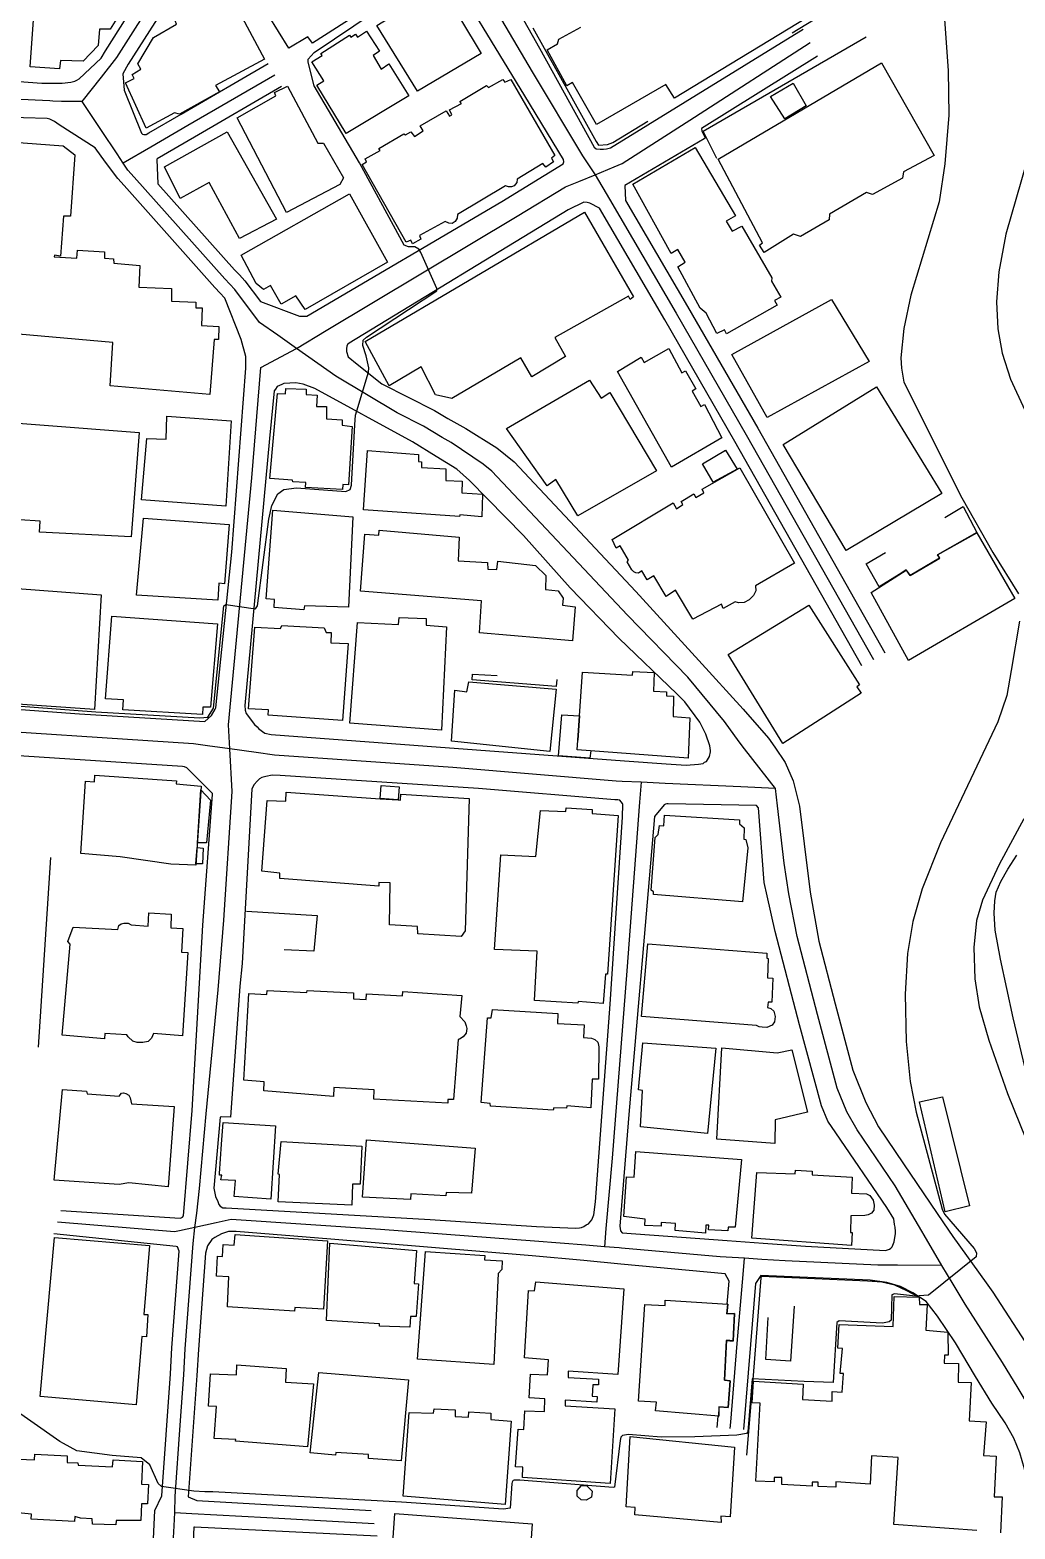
# Model space of a CAD drawing. Header units: millimetres. Extents: x 198785 to 203305, y 542885 to 545889.
# Drawn here: x 200023.7 to 200172.5, y 543938.9 to 544165.3 of the extents above; entities that cross this region are included whole.
import ezdxf

# ---------------------------------------------------------------- set-up
doc = ezdxf.new("R2010")
doc.units = ezdxf.units.MM
doc.linetypes.add('FENCE_25K', pattern=[54.3, 28.7, -9.2, -16.4])
doc.linetypes.add('HIDDEN_BULD_25K', pattern=[28.8, 18.4, -10.4])
for name, color, linetype in [('A0013117', 253, 'Continuous'), ('A0013118', 253, 'Continuous'), ('A0023217', 253, 'Continuous'), ('B0014111', 253, 'Continuous'), ('B0014112', 253, 'Continuous'), ('B0014113', 253, 'Continuous'), ('B0014115', 253, 'Continuous'), ('B0014116', 253, 'Continuous'), ('B0024120', 253, 'Continuous'), ('F0017111', 253, 'Continuous'), ('F0047224', 253, 'Continuous')]:
    doc.layers.add(name, color=color, linetype=linetype)

msp = doc.modelspace()

# ---------------------------------------------------------------- linework, layer by layer
at = {"layer": 'A0013117'}
for points in [[(200074, 544209.92), (200100.64, 544162.57), (200108.93, 544147.63), (200109.23, 544147.36), (200109.83, 544147.31), (200110.34, 544147.31), (200110.78, 544147.38), (200111.39, 544147.54), (200122.65, 544154.47), (200140.49, 544165.45)], [(200061.71, 544156.78), (200048.55, 544149.14), (200042.94, 544145.88), (200042.86, 544145.78), (200043.03, 544142.1), (200054.62, 544129.09), (200055.35, 544128.31), (200056.18, 544127.43), (200058.53, 544124.29), (200064.41, 544122.09), (200065.19, 544122.09), (200065.54, 544122.11), (200094.98, 544139.41), (200104.23, 544145.12), (200104.31, 544145.41), (200104.29, 544145.77), (200098.44, 544155.39), (200085.31, 544176.97)], [(200000, 544159.3), (200010.34, 544158.44), (200013.35, 544158.19), (200015.22, 544158.06), (200025.5, 544157.29), (200027.12, 544157.27), (200028.6, 544157.31), (200029.89, 544157.46), (200030.5, 544157.59), (200030.83, 544157.73), (200031.15, 544157.92), (200034.48, 544161.04), (200035.11, 544162.19), (200041.57, 544172.38)], [(200044.99, 544170.3), (200038.56, 544160.16), (200037.77, 544158.72), (200037.93, 544156.25), (200040.58, 544149.75), (200040.73, 544149.6), (200040.94, 544149.52), (200041.27, 544149.52), (200041.66, 544149.76), (200046.54, 544152.6), (200059.7, 544160.24)], [(200142.62, 544161.37), (200125.14, 544150.43), (200125.18, 544150.03), (200125.66, 544149.07), (200125.62, 544148.94), (200125.54, 544148.86), (200113.56, 544141.85), (200113.66, 544139.56), (200123.03, 544123.53), (200133.62, 544105.16), (200152.81, 544071.23)], [(200011.43, 544063.46), (200031.19, 544062.04), (200050.14, 544060.89), (200051.15, 544061.75), (200051.69, 544062.73), (200051.8, 544062.94), (200054.21, 544086.46), (200056.32, 544114.25), (200056.3, 544115.99), (200055.61, 544118.58), (200053.15, 544124.81), (200053.12, 544124.85), (200052.43, 544125.58), (200051.66, 544126.4), (200037.93, 544141.82), (200036.98, 544142.89), (200035.15, 544145.35), (200033.55, 544147.52), (200028.13, 544151.01), (200027.45, 544151.51), (200027.14, 544151.64), (200026.71, 544151.84), (200026.34, 544151.95), (200015.58, 544152.23)], [(200149.33, 544069.26), (200130.15, 544103.17), (200119.57, 544121.52), (200109.72, 544138.39), (200108.27, 544139.18), (200107.85, 544139.28), (200107.35, 544139.33), (200104.98, 544138.13), (200071.9, 544118.03), (200071.69, 544117.83), (200071.59, 544117.54), (200071.51, 544117.22), (200071.54, 544116.77), (200071.76, 544115.93), (200073.11, 544114.86), (200076.88, 544111.87), (200084.79, 544107.84), (200086.82, 544106.65), (200089.54, 544105.14), (200094.24, 544102.19), (200096.84, 544100.09), (200115.19, 544080.49), (200124.73, 544070.09), (200131.39, 544062.75), (200135.23, 544058.34), (200136.19, 544056.97), (200137.77, 544054.69), (200138.94, 544051.88), (200139.91, 544048.08), (200140.62, 544042.38), (200141.55, 544035.1), (200142.85, 544027.69), (200145.31, 544018.21), (200147.95, 544008.2), (200149.93, 544003.29), (200151.84, 543999.62), (200155.62, 543994.06), (200161.68, 543985.14), (200163.09, 543983.06), (200168.09, 543976.07), (200169.09, 543974.67), (200174.61, 543966.2)], [(200063.86, 544112), (200062.08, 544111.92), (200061.78, 544111.79), (200061.03, 544111.46), (200060.8, 544111.08), (200060.61, 544110.83), (200059.9, 544103.61), (200056.15, 544063.3), (200056.23, 544062.57), (200056.38, 544062.06), (200057.64, 544060.41), (200058.02, 544060.07), (200058.31, 544059.74), (200059.17, 544059.11), (200060.14, 544058.92), (200083.7, 544057.12), (200113.5, 544054.93), (200119.79, 544054.47), (200122.79, 544054.25), (200124.68, 544054.4), (200125.35, 544054.53), (200125.58, 544054.72), (200125.89, 544054.84), (200126.19, 544055.32), (200126.34, 544055.6), (200126.46, 544056.27), (200126.48, 544056.5), (200126.4, 544057.19), (200125.75, 544058.95), (200124.87, 544060.74), (200122.62, 544063.84), (200121.42, 544065.04), (200112.67, 544073.39), (200105.31, 544081.06), (200098.23, 544088.97), (200090.09, 544097.28), (200088.16, 544098.96), (200085.07, 544100.87), (200081.49, 544103.13), (200066.76, 544111.16), (200064.97, 544111.84), (200063.86, 544112)], [(200028.4, 543987), (200046.39, 543985.86), (200046.56, 543985.89), (200046.74, 543985.98), (200046.92, 543986.19), (200048.2, 544002.11), (200049.83, 544030.09), (200051.29, 544049.85), (200051.27, 544050), (200047.43, 544053.87), (200047.08, 544054.01), (200046.74, 544054.07), (200008.08, 544056.61), (200007.53, 544056.57), (200007.1, 544056.38), (200006.94, 544056.24), (200006.7, 544056.12), (200005.8, 544054.34), (200005.69, 544053.06), (200003.98, 544032.84), (200002.16, 544011.33), (200000, 543987.43)], [(200060.29, 544052.74), (200059.36, 544052.58), (200058.74, 544052.41), (200058.41, 544052.21), (200058.1, 544051.92), (200057.55, 544051.3), (200057.25, 544050.63), (200056.18, 544031.68), (200055.78, 544024.33), (200055.4, 544020.89), (200054, 544001.11), (200052.64, 544001.15), (200052.45, 544001.08), (200051.47, 543990.36), (200051.72, 543989.12), (200052.1, 543988.37), (200052.24, 543987.93), (200052.47, 543987.66), (200052.87, 543987.42), (200053.34, 543987.42), (200084.14, 543985.63), (200100.23, 543984.57), (200106.09, 543984.32), (200106.7, 543984.4), (200106.98, 543984.45), (200107.35, 543984.59), (200107.7, 543984.82), (200108.04, 543984.99), (200108.58, 543985.59), (200108.85, 543986.35), (200109.13, 543988.33), (200111.31, 544018.16), (200113.18, 544046.39), (200113.23, 544048.37), (200113.18, 544048.49), (200112.79, 544048.96), (200112.47, 544049.04), (200112.05, 544049.04), (200091.44, 544050.72), (200061.51, 544052.71), (200060.29, 544052.74)], [(200120.11, 544048.44), (200119.91, 544048.43), (200119.71, 544048.38), (200119.49, 544048.29), (200118.01, 544046.51), (200116.44, 544028.28), (200114.15, 544001.49), (200112.77, 543984.66), (200112.87, 543983.92), (200113.14, 543983.65), (200128.98, 543982.48), (200134.44, 543982.08), (200140.82, 543981.61), (200152.88, 543980.97), (200153.51, 543981.17), (200153.71, 543981.31), (200153.93, 543981.53), (200154.2, 543982.26), (200154.39, 543983.51), (200154.39, 543983.81), (200154.35, 543984.46), (200154.28, 543984.9), (200154.17, 543985.76), (200153.08, 543987.43), (200145.4, 543998.73), (200144.19, 544000.49), (200143.24, 544002.79), (200139.94, 544015.03), (200136.23, 544029.13), (200135.04, 544034.55), (200134.6, 544036.56), (200133.71, 544047.84), (200133.44, 544048.16), (200120.11, 544048.44)], [(200189.59, 543938.59), (200188.54, 543944.02), (200185.57, 543957.98), (200182.12, 543972.82), (200178.19, 543989.77), (200175.27, 544003.2), (200172.17, 544016.12), (200170.26, 544024.98), (200169.47, 544029.33), (200169.3, 544031.92), (200169.43, 544033.78), (200169.62, 544035.11)], [(200040.57, 543919.14), (200040.95, 543919.26), (200042.21, 543934.15), (200042.49, 543939.56), (200042.6, 543941.69), (200043.65, 543943.92), (200044.95, 543962.33), (200045.17, 543966.26), (200046.26, 543980.87), (200046.02, 543981.51), (200045.82, 543981.58), (200027.34, 543983.47)], [(200127.48, 543954.23), (200127.62, 543955.94), (200127.74, 543955.93), (200127.77, 543957.33), (200129.15, 543957.22), (200129.47, 543961.29), (200128.6, 543961.39), (200128.9, 543967.38), (200129.9, 543967.28), (200130.11, 543971.43), (200128.96, 543971.4), (200129.1, 543972.84), (200129.01, 543972.85), (200129.3, 543976.32), (200128.67, 543977.45), (200112.96, 543978.91), (200107.37, 543979.43), (200099.57, 543980.15), (200069.14, 543982.67), (200054.88, 543983.84), (200053.7, 543983.82), (200052.65, 543983.48), (200051.62, 543982.91), (200051.18, 543982.64), (200050.51, 543981.65), (200050.25, 543980.57), (200049.16, 543966), (200048.94, 543962.07), (200047.64, 543943.73), (200048.94, 543943.2), (200075.23, 543941.69)], [(200176.65, 543935.23), (200174.57, 543944.89), (200173.91, 543947.97), (200173.19, 543950.38), (200172.28, 543952.63), (200170.96, 543954.91), (200168.94, 543957.89), (200166.51, 543961.93), (200163.45, 543967.03), (200160.73, 543971.06), (200159.04, 543973.24), (200157.02, 543974.58), (200155.16, 543975.52), (200153.08, 543976.15), (200150.59, 543976.5), (200134.08, 543977.18), (200133.29, 543975.99), (200132.53, 543966.77), (200131.46, 543953.9)], [(200076.14, 543937.79), (200048.56, 543939.18), (200048.48, 543939.19), (200048.2, 543933.74)]]:
    msp.add_lwpolyline(points, dxfattribs=at)
at = {"layer": 'A0013118'}
msp.add_lwpolyline([(200169.62, 544035.11), (200170.29, 544036.72), (200171.36, 544038.56), (200172.74, 544040.66)], dxfattribs=at)
at = {"layer": 'A0023217'}
for points in [[(200067.36, 544213.06), (200068.87, 544210.73), (200071.12, 544207.28), (200099.54, 544158.98), (200107.16, 544146.31), (200109.07, 544143.46)], [(200031.62, 544154.5), (200034.52, 544158.21), (200036.83, 544161.17), (200043.28, 544171.34), (200046.7, 544177.19), (200047.28, 544178.24), (200049.13, 544181.57), (200050.63, 544185.09), (200051.01, 544185.91), (200051.75, 544189.16), (200051.96, 544190.04), (200052.18, 544192.63), (200052.19, 544193.22), (200052.19, 544193.6), (200052.17, 544194.2), (200052.06, 544198.53), (200051.81, 544199.81), (200051.31, 544201.34), (200050.35, 544204.3)], [(200109.07, 544143.46), (200111.92, 544144.63), (200113.15, 544145.13), (200124.07, 544152.16), (200141.55, 544163.41)], [(200060.7, 544158.51), (200047.54, 544150.87), (200041.98, 544147.63), (200037.82, 544145.21)], [(200031.62, 544154.5), (200028.49, 544154.54), (200027.17, 544154.56), (200026.73, 544154.61), (200014.58, 544155.16), (200012, 544155.27)], [(200037.82, 544145.21), (200036.89, 544146.61), (200034.53, 544150.13), (200031.62, 544154.5)], [(200063.97, 544117.22), (200061.15, 544119.2), (200058.39, 544121.15), (200054.65, 544126.14), (200053.89, 544126.94), (200053.14, 544127.75), (200039.48, 544143.08), (200038.53, 544144.15), (200037.82, 544145.21)], [(200063.97, 544117.22), (200068.46, 544119.91), (200097.27, 544137.22), (200104.6, 544141.62), (200106.6, 544142.44), (200109.07, 544143.46)], [(200109.07, 544143.46), (200111.23, 544139.75), (200121.3, 544122.52), (200131.88, 544104.17), (200151.07, 544070.24)], [(200053.92, 544056.73), (200053.71, 544060.38), (200057.23, 544097.69), (200058.6, 544114.36), (200063.97, 544117.22)], [(200136.29, 544050.76), (200131.61, 544056.74), (200130.81, 544057.77), (200128.57, 544060.85), (200123.08, 544067.56), (200113.93, 544076.94), (200093.47, 544098.69), (200092.17, 544099.73), (200087.31, 544103), (200085.95, 544103.76), (200083.14, 544105.49), (200079.18, 544107.5), (200069.93, 544113.01), (200067.19, 544114.94), (200063.97, 544117.22)], [(200053.92, 544056.73), (200050.52, 544057.19), (200048.44, 544057.48), (200010.09, 544060.01), (200008.26, 544059.96), (200004.3, 544059.84)], [(200048.64, 543984.44), (200048.9, 543986.61), (200049.34, 543990.33), (200050.33, 544001.59), (200052.12, 544020.32), (200053, 544030.88), (200054.27, 544050.31), (200053.92, 544056.73)], [(200115.99, 544051.68), (200113.13, 544051.81), (200112.25, 544051.85), (200087.57, 544053.92), (200060.65, 544055.8), (200057.9, 544056.18), (200053.92, 544056.73)], [(200115.99, 544051.68), (200115.76, 544048.66), (200113.87, 544023.22), (200111.64, 543994.91), (200110.7, 543984.29), (200110.46, 543981.52)], [(200136.29, 544050.76), (200131.07, 544051), (200119.65, 544051.52), (200115.99, 544051.68)], [(200161.43, 543978.68), (200158.74, 543983.29), (200158.39, 543983.88), (200154.35, 543990.75), (200148.62, 543999.17), (200147.06, 544001.89), (200145.6, 544005.49), (200142.63, 544016.62), (200139.54, 544028.41), (200138.29, 544034.82), (200137.61, 544039.47), (200136.6, 544048.12), (200136.29, 544050.76)], [(200110.46, 543981.52), (200107.65, 543981.75), (200099.9, 543982.36), (200076.64, 543984.15), (200054.11, 543985.63), (200051.82, 543985.13), (200048.64, 543984.44)], [(200048.64, 543984.44), (200046.32, 543983.93), (200045.55, 543983.77), (200027.87, 543985.23)], [(200045.59, 543941.36), (200045.65, 543943.82), (200046.41, 543954.59), (200046.94, 543962.2), (200047.16, 543966.13), (200048.35, 543982.02), (200048.64, 543984.44)], [(200131.59, 543979.78), (200128.82, 543979.96), (200127.96, 543980.01), (200113.05, 543981.32), (200112.68, 543981.35), (200110.46, 543981.52)], [(200129.47, 543954.06), (200129.55, 543955.03), (200130.53, 543966.93), (200131.39, 543977.32), (200131.59, 543979.78)], [(200161.43, 543978.68), (200154.71, 543978.72), (200151.73, 543978.73), (200137.73, 543979.38), (200134.25, 543979.61), (200131.59, 543979.78)], [(200194.49, 543917.19), (200189.95, 543920.86), (200184.66, 543924.94), (200184.25, 543925.26), (200182.98, 543929.2), (200181.69, 543936.87), (200179.86, 543945), (200178.96, 543948.36), (200177.83, 543951.14), (200176.01, 543954.8), (200175.75, 543955.27), (200174.66, 543957.28), (200172.91, 543960.18), (200170.56, 543964.06), (200164.91, 543972.87), (200163.12, 543975.86), (200161.43, 543978.68)], [(200137.25, 543904.66), (200133.39, 543905.06), (200131.66, 543905.24), (200103.06, 543907.48), (200096.73, 543907.98), (200091.49, 543908.4), (200088.33, 543908.63), (200084.05, 543909.03), (200068.35, 543910.53), (200051.35, 543912.17), (200043.42, 543912.93), (200043.8, 543917.42), (200045.2, 543933.95), (200045.48, 543939.37), (200045.59, 543941.36)], [(200045.59, 543941.36), (200048.15, 543941.22), (200059.51, 543940.61), (200075.68, 543939.74)]]:
    msp.add_lwpolyline(points, dxfattribs=at)
at = {"layer": 'B0014111'}
for points in [[(200038.11, 544169.06), (200035.85, 544165.44), (200034.23, 544165.43), (200034.01, 544162.97), (200031.75, 544160.61), (200028.32, 544160.7), (200028.17, 544159.47), (200023.74, 544159.74), (200024.55, 544171.13), (200038.15, 544170.04), (200038.11, 544169.06)], [(200053.51, 544149.93), (200060.95, 544136.73), (200055.36, 544133.8), (200050.81, 544142.28), (200046.43, 544139.87), (200044.02, 544144.67), (200053.51, 544149.93)], [(200165.59, 543987.73), (200161.93, 543986.8), (200158.01, 544003.42), (200161.52, 544004.17), (200165.59, 543987.73)], [(200060.79, 543999.78), (200060.11, 543988.69), (200054.58, 543989.11), (200054.74, 543991.53), (200052.57, 543991.65), (200052.7, 543992.35), (200052.33, 543992.36), (200052.35, 543992.58), (200052.67, 543997.02), (200052.91, 544000.29), (200060.79, 543999.78)]]:
    msp.add_lwpolyline(points, dxfattribs=at)
at = {"layer": 'B0014112'}
for points in [[(200108.21, 544112.42), (200109.99, 544109.71), (200111.28, 544110.55), (200118.32, 544098.74), (200106.47, 544091.94), (200103.14, 544097.41), (200101.81, 544096.44), (200095.68, 544105.12), (200108.21, 544112.42)], [(200053.82, 544090.61), (200053.09, 544081.68), (200052.26, 544081.74), (200052.09, 544079.19), (200039.8, 544079.97), (200040.85, 544091.56), (200053.82, 544090.61)], [(200068.17, 544074.99), (200068.43, 544074.3), (200069.21, 544074.29), (200069.18, 544072.76), (200071.75, 544072.66), (200070.92, 544061.03), (200059.71, 544061.81), (200059.73, 544062.64), (200056.73, 544062.77), (200057.66, 544075.13), (200061.58, 544074.89), (200061.74, 544075.36), (200068.17, 544074.99)], [(200135.81, 544014.99), (200134.98, 544014.63), (200134.28, 544014.67), (200133.83, 544014.76), (200133.44, 544014.97), (200116.08, 544016.33), (200117.04, 544027.26), (200134.99, 544025.88), (200134.99, 544025.11), (200135.21, 544025.07), (200135.07, 544022.15), (200135.89, 544022.11), (200135.72, 544018.48), (200135.17, 544018.47), (200135.11, 544017.66), (200135.57, 544017.53), (200136.04, 544017.11), (200136.26, 544016.31), (200136.12, 544015.51), (200135.81, 544014.99)], [(200103.44, 544016.75), (200103.38, 544015.25), (200107.42, 544015.04), (200107.29, 544013.14), (200108.52, 544013.04), (200109.04, 544012.84), (200109.47, 544012.42), (200109.59, 544011.98), (200109.62, 544011.72), (200109.57, 544006.84), (200108.59, 544006.85), (200108.43, 544002.51), (200104.81, 544002.82), (200104.72, 544002.44), (200102.85, 544002.49), (200102.73, 544002.15), (200093.24, 544002.74), (200093.23, 544003.17), (200091.87, 544003.32), (200092.8, 544016.12), (200093.38, 544016.09), (200093.55, 544017.37), (200103.44, 544016.75)], [(200127.26, 544011.53), (200126.01, 543998.64), (200115.89, 543999.65), (200116.22, 544005.14), (200115.63, 544005.21), (200116.24, 544012.35), (200127.26, 544011.53)], [(200128.2, 544011.58), (200136.54, 544010.81), (200138.77, 544011.27), (200141.1, 544001.87), (200136.25, 544000.72), (200136.19, 543997.14), (200127.42, 543997.79), (200128.2, 544011.58)], [(200073.86, 543996.7), (200073.58, 543990.98), (200072.45, 543990.98), (200072.31, 543987.8), (200061.21, 543988.29), (200061.4, 543992.43), (200061.22, 543992.51), (200061.66, 543997.42), (200073.86, 543996.7)], [(200090.94, 543996.43), (200090.38, 543989.63), (200086.58, 543989.73), (200086.52, 543989.22), (200081.21, 543989.51), (200081.18, 543988.64), (200073.93, 543989.01), (200074.52, 543997.69), (200090.94, 543996.43)], [(200131.15, 543994.68), (200130.2, 543984.48), (200129.15, 543984.49), (200129.11, 543983.93), (200126.2, 543984.06), (200126.22, 543984.78), (200125.77, 543984.79), (200125.73, 543983.6), (200121.16, 543984), (200121.17, 543985.03), (200119.05, 543985.19), (200119.01, 543984.64), (200116.56, 543984.75), (200116.59, 543985.71), (200113.4, 543986.1), (200113.79, 543992.07), (200114.94, 543992.04), (200115.2, 543995.93), (200131.15, 543994.68)], [(200141.81, 543992.96), (200141.81, 543992.38), (200147.87, 543992.03), (200147.78, 543989.62), (200150.03, 543989.53), (200150.54, 543989.29), (200151.06, 543988.55), (200151.2, 543987.83), (200151.12, 543987.04), (200150.79, 543986.59), (200150.3, 543986.33), (200149.79, 543986.23), (200147.69, 543986.22), (200147.62, 543983.68), (200147.88, 543983.66), (200147.79, 543981.72), (200132.74, 543982.8), (200133.46, 543992.72), (200139.27, 543992.52), (200139.29, 543993.09), (200141.81, 543992.96)], [(200068.67, 543982.44), (200068.03, 543972.09), (200063.72, 543972.36), (200063.68, 543971.79), (200053.55, 543972.47), (200053.56, 543972.61), (200053.78, 543976.98), (200051.89, 543977.1), (200052.04, 543980.08), (200052.81, 543980.07), (200052.92, 543981.85), (200054.56, 543981.76), (200054.7, 543983.4), (200068.67, 543982.44)], [(200082.38, 543975.94), (200082.02, 543970.97), (200081.16, 543971), (200081.09, 543969.38), (200076.48, 543969.51), (200076.48, 543969.89), (200068.51, 543970.4), (200068.99, 543982.06), (200082.1, 543980.98), (200081.72, 543975.96), (200082.38, 543975.94)], [(200062.42, 543963.16), (200062.3, 543961.09), (200066.53, 543960.83), (200065.62, 543951.3), (200054.77, 543952.17), (200054.79, 543952.42), (200051.53, 543952.56), (200051.87, 543957.39), (200050.69, 543957.45), (200050.99, 543962.33), (200054.9, 543962.17), (200054.95, 543963.68), (200062.42, 543963.16)], [(200080.88, 543961.4), (200079.79, 543949.21), (200074.83, 543949.55), (200074.83, 543950.14), (200069.9, 543950.47), (200069.87, 543950.03), (200066.06, 543950.42), (200067.32, 543962.52), (200080.88, 543961.4)], [(200099.53, 543939.68), (200098.85, 543929.46), (200092.31, 543929.83), (200092.34, 543930.88), (200090.77, 543930.93), (200084.51, 543931.06), (200084.25, 543928.35), (200077.94, 543928.79), (200078.84, 543941.21), (200099.53, 543939.68)]]:
    msp.add_lwpolyline(points, dxfattribs=at)
at = {"layer": 'B0014113'}
for points in [[(200165.21, 544181.93), (200121.04, 544155.03), (200119.75, 544157.08), (200109.28, 544151.05), (200105.63, 544157.39), (200104.79, 544156.86), (200101.81, 544162.3), (200103.37, 544163.23), (200103.57, 544163.95), (200106.89, 544165.72)], [(200052.36, 544155.99), (200046.33, 544152.58), (200045.53, 544152.78), (200041.26, 544150.51), (200038.17, 544157.32), (200039.48, 544157.98), (200039.18, 544158.58), (200040.48, 544159.39), (200040.01, 544160.2), (200042.4, 544164.18), (200045.87, 544166.22), (200045.23, 544167.79), (200047.43, 544168.98), (200046.37, 544171.54), (200049.14, 544172.95), (200048.56, 544174.17), (200050.1, 544174.93), (200050.08, 544175.28), (200051.23, 544175.7), (200059.16, 544160.92), (200051.76, 544156.91), (200052.36, 544155.99)], [(200066.26, 544175.57), (200068.04, 544173.21), (200068.74, 544173.67), (200070.25, 544171.33), (200070.49, 544171.46), (200073.08, 544167.59), (200066.39, 544163.35), (200065.69, 544164.3), (200062.82, 544162.56), (200058.13, 544170.19), (200066.26, 544175.57)], [(200091.83, 544161.79), (200082.24, 544156.08), (200076.1, 544166), (200085.77, 544171.92), (200091.83, 544161.79)], [(200074.54, 544165.15), (200076.51, 544162.11), (200075.57, 544161.49), (200076.76, 544159.41), (200077.89, 544160.22), (200080.95, 544155.36), (200071.47, 544149.67), (200067.04, 544156.97), (200068.09, 544157.62), (200066.29, 544160.53), (200067.86, 544161.47), (200067.65, 544161.75), (200071.98, 544164.53), (200072.19, 544164.24), (200072.86, 544164.7), (200073.18, 544164.24), (200074.54, 544165.15)], [(200155.47, 544142.94), (200150.94, 544140.45), (200150.05, 544140.77), (200144.43, 544137.49), (200144.4, 544136.65), (200140.05, 544134.14), (200138.99, 544134.46), (200134.58, 544131.71), (200133.86, 544132.83), (200134.33, 544133.16), (200127.66, 544145.83), (200152.3, 544160.34), (200160.26, 544146.38), (200155.6, 544143.87), (200155.47, 544142.94)], [(200096.32, 544157.83), (200102.97, 544146.38), (200102.45, 544145.97), (200102.79, 544145.41), (200101.61, 544144.61), (200101.16, 544145.14), (200097.3, 544142.79), (200097.22, 544142.28), (200096.85, 544141.78), (200096.42, 544141.62), (200095.97, 544141.63), (200095.54, 544141.8), (200088.27, 544137.43), (200088.21, 544136.89), (200087.93, 544136.39), (200087.45, 544136.11), (200086.95, 544136.12), (200086.41, 544136.4), (200082.55, 544134.28), (200082.74, 544133.73), (200081.47, 544133.03), (200081.22, 544133.55), (200080.53, 544133.27), (200073.88, 544145), (200074.52, 544145.41), (200074.35, 544145.86), (200076.59, 544147.14), (200076.4, 544147.4), (200080.16, 544149.61), (200080.41, 544149.46), (200081.25, 544149.92), (200081.8, 544149.22), (200083.1, 544150.07), (200082.66, 544150.84), (200086.57, 544153.13), (200087.05, 544152.31), (200087.42, 544152.51), (200087.07, 544153.24), (200088.86, 544154.21), (200088.61, 544154.54), (200092.68, 544156.94), (200092.94, 544156.64), (200095.11, 544157.83), (200095.44, 544157.45), (200096.32, 544157.83)], [(200070.52, 544141.98), (200062.45, 544137.73), (200055.02, 544152.04), (200060.83, 544155.35), (200060.66, 544155.88), (200062.6, 544156.83), (200067.17, 544148.22), (200068.04, 544148.22), (200071.08, 544142.98), (200070.52, 544141.98)], [(200128.86, 544136.44), (200129.74, 544134.92), (200131.2, 544135.71), (200135.76, 544127.87), (200135.68, 544127.39), (200137.1, 544124.98), (200136.12, 544124.46), (200136.54, 544123.77), (200128.9, 544119.43), (200128.58, 544120.04), (200127.42, 544119.49), (200125.82, 544122.55), (200124.93, 544123.31), (200121.55, 544129.56), (200122.66, 544130.25), (200121.53, 544132.15), (200120.56, 544131.58), (200114.76, 544142.02), (200124.15, 544147.58), (200130.25, 544137.23), (200128.86, 544136.44)], [(200077.69, 544130.26), (200065.26, 544123.08), (200063.88, 544125.14), (200061.66, 544123.89), (200060.05, 544126.72), (200058.98, 544126.13), (200057.86, 544127.04), (200055.64, 544131.32), (200071.96, 544140.58), (200077.69, 544130.26)], [(200107.48, 544137.8), (200114.86, 544125.02), (200114.36, 544124.62), (200114.11, 544125.1), (200102.96, 544118.88), (200104.61, 544116.02), (200099.5, 544112.91), (200097.84, 544115.8), (200087.44, 544109.66), (200084.95, 544110.23), (200082.78, 544114.43), (200077.95, 544111.56), (200074.33, 544118.24), (200107.48, 544137.8)], [(200150.44, 544115.24), (200135.06, 544106.8), (200129.71, 544116.3), (200144.75, 544124.61), (200150.44, 544115.24)], [(200120.21, 544117.2), (200122.17, 544113.52), (200122.72, 544113.83), (200124.27, 544111.11), (200123.7, 544110.75), (200125.04, 544108.47), (200125.56, 544108.73), (200128.2, 544103.71), (200120.57, 544099.3), (200112.44, 544113.73), (200115.99, 544115.88), (200116.48, 544115.11), (200120.21, 544117.2)], [(200065.41, 544111.07), (200065.44, 544110.27), (200067.07, 544110.15), (200067.01, 544108.45), (200068.52, 544108.43), (200068.48, 544106.56), (200070.87, 544106.45), (200070.86, 544105.64), (200072.37, 544105.45), (200071.81, 544096.63), (200070.96, 544096.65), (200070.92, 544095.93), (200065.35, 544096.2), (200065.36, 544096.95), (200063.4, 544097.08), (200063.38, 544097.34), (200059.96, 544097.55), (200061.1, 544110.43), (200062.32, 544110.38), (200062.35, 544111.18), (200065.41, 544111.07)], [(200161.41, 544095.28), (200146.97, 544086.69), (200137.46, 544102.7), (200151.54, 544111.4), (200161.41, 544095.28)], [(200040.21, 544104.53), (200039.03, 544088.75), (200025.17, 544089.44), (200025.25, 544091.15), (200022.2, 544091.34), (200022.14, 544089.67), (200009.27, 544090.4), (200010.82, 544106.77), (200040.21, 544104.53)], [(200054.13, 544106.27), (200053.28, 544093.4), (200040.57, 544094.36), (200041.35, 544103.62), (200044.28, 544103.49), (200044.39, 544107.01), (200054.13, 544106.27)], [(200092.07, 544095.18), (200091.95, 544091.8), (200088.61, 544092.07), (200088.6, 544091.82), (200074.1, 544092.85), (200074.67, 544101.82), (200082.41, 544101.22), (200082.38, 544100.15), (200082.84, 544100.1), (200082.84, 544099.22), (200086.54, 544099.04), (200086.53, 544097.29), (200088.96, 544097.15), (200088.91, 544095.42), (200092.07, 544095.18)], [(200130.92, 544099.19), (200139.14, 544084.76), (200133.27, 544081.35), (200133.34, 544080.61), (200132.98, 544079.88), (200132.33, 544079.24), (200131.57, 544078.86), (200130.69, 544078.8), (200130.21, 544078.94), (200128.41, 544077.94), (200128.13, 544078.6), (200123.8, 544076.32), (200121.2, 544080.69), (200119.8, 544079.75), (200117.91, 544082.85), (200116.9, 544082.24), (200116.09, 544083.6), (200115.61, 544083.27), (200115.21, 544083.3), (200114.9, 544083.47), (200114.6, 544083.79), (200113.89, 544085), (200114.1, 544085.22), (200112.83, 544087.42), (200112.26, 544087.05), (200111.64, 544088.38), (200120.83, 544093.91), (200121.36, 544092.99), (200122.32, 544093.64), (200122.04, 544094.1), (200123.94, 544095.27), (200124.26, 544094.69), (200125.46, 544095.39), (200125.23, 544095.95), (200130.92, 544099.19)], [(200072.49, 544091.76), (200071.8, 544078.13), (200065.19, 544078.33), (200065.1, 544077.75), (200060.61, 544078.1), (200060.65, 544079.31), (200059.39, 544079.41), (200060.42, 544092.8), (200072.49, 544091.76)], [(200076.43, 544089.79), (200088.55, 544088.69), (200088.39, 544085.13), (200092.83, 544084.87), (200092.85, 544083.88), (200094.21, 544083.82), (200094.35, 544085.08), (200100.08, 544084.45), (200101.62, 544082.92), (200101.58, 544080.79), (200103.5, 544080.6), (200104.22, 544079.5), (200104.14, 544078.42), (200106.07, 544078.21), (200105.63, 544073.07), (200091.59, 544074.26), (200091.92, 544079.08), (200073.61, 544080.54), (200074.31, 544089.16), (200076.38, 544089.02), (200076.43, 544089.79)], [(200166.7, 544089.38), (200172.41, 544079.43), (200156.39, 544070.08), (200150.73, 544080.34), (200156.02, 544083.73), (200156.61, 544082.9), (200161.1, 544085.55), (200160.77, 544086.04), (200166.7, 544089.38)], [(200149.24, 544065.13), (200137.42, 544057.55), (200129.13, 544071.01), (200141.31, 544078.42), (200148.99, 544066.42), (200148.56, 544066.11), (200149.24, 544065.13)], [(200052.03, 544075.64), (200050.97, 544063.03), (200049.81, 544063.04), (200049.8, 544061.93), (200037.77, 544062.65), (200037.86, 544064.16), (200035.11, 544064.28), (200036.07, 544076.76), (200052.03, 544075.64)], [(200083.55, 544076.43), (200083.56, 544075.43), (200086.63, 544075.15), (200085.85, 544059.56), (200072, 544060.63), (200073.17, 544075.83), (200079.35, 544075.53), (200079.45, 544076.57), (200083.55, 544076.43)], [(200117.97, 544068.26), (200117.87, 544065.47), (200119.85, 544065.37), (200119.84, 544064.72), (200120.9, 544064.71), (200120.85, 544061.63), (200123.38, 544061.44), (200123.12, 544055.32), (200106.37, 544056.61), (200107.15, 544068.32), (200114.71, 544067.87), (200114.76, 544068.44), (200117.97, 544068.26)], [(200103.2, 544065.77), (200102.21, 544056.34), (200087.35, 544057.89), (200087.87, 544065.59), (200089.68, 544065.33), (200089.97, 544066.87), (200103.2, 544065.77)], [(200045.87, 544051.91), (200045.82, 544051.45), (200049.56, 544051.12), (200048.76, 544039.18), (200045.02, 544039.3), (200037.34, 544040.44), (200031.39, 544040.92), (200032.09, 544051.84), (200033.49, 544051.76), (200033.51, 544052.75), (200045.87, 544051.91)], [(200079.31, 544049.02), (200079.67, 544048.99), (200079.7, 544049.91), (200090.03, 544049.24), (200089.43, 544029.27), (200088.85, 544028.39), (200082.3, 544028.8), (200082.26, 544029.91), (200077.99, 544030.14), (200078.12, 544036.49), (200076.41, 544036.53), (200076.39, 544035.97), (200061.44, 544037.15), (200061.46, 544037.97), (200058.74, 544038.25), (200059.53, 544048.95), (200062.38, 544048.81), (200062.42, 544050.17), (200076.62, 544049.2), (200079.31, 544049.02)], [(200130.85, 544045.39), (200131.55, 544044.78), (200131.49, 544043.08), (200131.81, 544043.05), (200132.13, 544041.77), (200131.3, 544033.61), (200117.86, 544034.72), (200117.85, 544035.14), (200117.52, 544035.38), (200118.14, 544043.32), (200118.58, 544043.82), (200118.76, 544045.14), (200119.45, 544045.13), (200119.52, 544046.7), (200130.88, 544046.03), (200130.85, 544045.39)], [(200045.05, 544031.78), (200045, 544029.7), (200046.79, 544029.6), (200046.62, 544026.04), (200047.55, 544025.99), (200046.76, 544013.41), (200042.37, 544013.76), (200042.1, 544013.02), (200041.59, 544012.52), (200040.76, 544012.36), (200039.91, 544012.38), (200039.26, 544012.6), (200038.58, 544013.22), (200038.38, 544013.53), (200035.05, 544013.72), (200034.99, 544012.91), (200028.59, 544013.5), (200029.82, 544027.22), (200029.43, 544027.61), (200030.24, 544029.82), (200036.98, 544029.46), (200037.17, 544030.03), (200037.49, 544030.31), (200037.9, 544030.42), (200038.55, 544030.41), (200038.99, 544030.17), (200041.58, 544029.97), (200041.68, 544031.96), (200045.05, 544031.78)], [(200059.52, 544020.24), (200065.54, 544019.93), (200065.58, 544020.23), (200072.6, 544019.88), (200072.6, 544018.95), (200074.49, 544018.89), (200074.53, 544019.71), (200079.99, 544019.45), (200080.02, 544020.09), (200088.94, 544019.49), (200088.62, 544016.29), (200089.39, 544015.51), (200089.61, 544014.89), (200089.67, 544014.48), (200089.58, 544013.81), (200089.14, 544013.23), (200088.59, 544012.9), (200088.37, 544012.82), (200087.67, 544003.76), (200086.82, 544003.75), (200086.81, 544003.23), (200075.64, 544003.84), (200075.7, 544005.22), (200069.62, 544005.56), (200069.56, 544004.22), (200059.04, 544005.06), (200059.07, 544006.44), (200056.01, 544006.67), (200056.75, 544019.78), (200059.48, 544019.63), (200059.52, 544020.24)], [(200032.38, 544004.62), (200037.22, 544004.28), (200037.54, 544004.7), (200037.83, 544004.76), (200038.21, 544004.69), (200038.67, 544004.44), (200038.84, 544004.03), (200039.08, 544003.13), (200045.48, 544002.71), (200044.61, 543990.6), (200038.65, 543991.2), (200037.18, 543990.93), (200027.38, 543991.57), (200028.63, 544005.28), (200032.29, 544005.03), (200032.38, 544004.62)], [(200041.51, 543971.29), (200041.33, 543967.94), (200040.64, 543967.95), (200039.74, 543957.64), (200025.25, 543958.89), (200027.44, 543982.93), (200041.77, 543981.69), (200040.92, 543971.31), (200041.51, 543971.29)], [(200094.43, 543977.47), (200093.79, 543963.75), (200082.22, 543964.54), (200083.43, 543980.83), (200092.4, 543980.22), (200092.36, 543979.54), (200095.04, 543979.39), (200094.99, 543978.08), (200094.43, 543977.47)], [(200113.37, 543975.17), (200112.49, 543962.23), (200104.98, 543962.73), (200105, 543961.8), (200109.57, 543961.52), (200109.56, 543960.68), (200108.7, 543960.67), (200108.62, 543958.94), (200109.37, 543958.93), (200109.34, 543958.06), (200104.54, 543958.34), (200104.56, 543957.49), (200112.04, 543957.02), (200111.34, 543945.75), (200098.07, 543946.67), (200098.15, 543948.22), (200097.05, 543948.27), (200097.43, 543953.95), (200098.28, 543953.91), (200098.45, 543956.74), (200101.42, 543956.66), (200101.49, 543958.56), (200099.1, 543958.69), (200099.31, 543962.27), (200101.89, 543962.16), (200102.03, 543964.46), (200098.4, 543964.73), (200099.01, 543974.94), (200099.91, 543974.87), (200100.13, 543976.23), (200113.37, 543975.17)], [(200129.09, 543972.83), (200128.95, 543971.39), (200130.1, 543971.42), (200129.89, 543967.29), (200128.89, 543967.39), (200128.59, 543961.39), (200129.46, 543961.28), (200129.14, 543957.23), (200127.76, 543957.34), (200127.73, 543955.94), (200118.2, 543956.75), (200118.33, 543958.07), (200115.6, 543958.21), (200116.58, 543972.8), (200119.64, 543972.63), (200119.64, 543973.45), (200129.09, 543972.83)], [(200087.95, 543956.89), (200087.92, 543955.89), (200089.94, 543955.77), (200090, 543956.57), (200093.32, 543956.39), (200093.33, 543955.41), (200096.36, 543955.19), (200095.48, 543942.57), (200080.1, 543943.85), (200080.97, 543956.51), (200084.68, 543956.37), (200084.77, 543957.04), (200087.95, 543956.89)], [(200130.12, 543951.24), (200129.47, 543940.72), (200128.05, 543940.83), (200128.07, 543939.89), (200115.05, 543941.01), (200115.08, 543942.14), (200113.77, 543942.25), (200114.36, 543952.84), (200130.12, 543951.24)], [(200029.35, 543949.96), (200029.34, 543948.96), (200030.98, 543948.89), (200031, 543948.51), (200036.21, 543948.26), (200036.28, 543949.33), (200040.71, 543949.11), (200040.58, 543945.64), (200041.65, 543945.62), (200041.48, 543942.67), (200040.55, 543942.68), (200040.46, 543940.17), (200036.74, 543940.2), (200036.71, 543939.51), (200033.15, 543939.61), (200033.14, 543940.45), (200031.37, 543940.52), (200030.5, 543940.8), (200030.46, 543940), (200023.92, 543940.38), (200023.98, 543941.15), (200020.39, 543941.5)], [(200020.86, 543949.49), (200024.42, 543949.34), (200024.45, 543950.21), (200029.35, 543949.96)]]:
    msp.add_lwpolyline(points, dxfattribs=at)
at = {"layer": 'B0014115'}
for points in [[(200016.59, 544148.75), (200028.75, 544147.83), (200030.51, 544146.45)], [(200030.51, 544146.45), (200029.84, 544137.19), (200028.81, 544137.19), (200028.33, 544131.17), (200027.41, 544131.33), (200027.4, 544131.03), (200030.83, 544130.83), (200030.9, 544132.05), (200034.98, 544131.82), (200034.98, 544130.83), (200036.36, 544130.75), (200036.37, 544130.1), (200040.34, 544129.74), (200040.16, 544126.49), (200045.1, 544126.27), (200045.08, 544124.38), (200048.78, 544124.19), (200048.75, 544123.36), (200049.72, 544123.34), (200049.64, 544120.68), (200052.25, 544120.51), (200052.19, 544118.57), (200051.56, 544118.59), (200050.91, 544110.24), (200035.86, 544111.56), (200036.25, 544118.11), (200012.84, 544120.18)], [(200034.5, 544079.99), (200033.48, 544062.66), (200021.16, 544063.54), (200021.24, 544064.91), (200009.43, 544065.67), (200008.26, 544066.68), (200009.14, 544081.9), (200034.5, 544079.99)], [(200108.62, 544047.58), (200108.62, 544046.95), (200112.56, 544046.69), (200110.92, 544022.7), (200110.62, 544022.68), (200110.26, 544018.26), (200106.51, 544018.57), (200106.47, 544018.3), (200099.92, 544018.72), (200100.31, 544026.17), (200093.86, 544026.44), (200094.82, 544040.74), (200100.09, 544040.49), (200100.81, 544047.4), (200104.65, 544047.27), (200104.69, 544047.8), (200108.62, 544047.58)], [(200166.68, 543938.69), (200154.17, 543939.55), (200154.82, 543949.67), (200150.79, 543949.93), (200150.59, 543945.64), (200145.42, 543946.03), (200145.4, 543945.22), (200142.76, 543945.31), (200142.76, 543945.98), (200141.82, 543945.99), (200141.85, 543945.38), (200137.23, 543945.63), (200137.23, 543946.68), (200136.1, 543946.69), (200136.09, 543946.02), (200133.3, 543946.13), (200133.97, 543957.88), (200132.75, 543957.93), (200132.96, 543961.21), (200140.47, 543960.78), (200140.36, 543958.43), (200144.83, 543958.22), (200144.86, 543959.67), (200146.36, 543959.57), (200146.54, 543962.39), (200146.07, 543962.4), (200146.41, 543966.18), (200145.69, 543966.23), (200145.9, 543969.8), (200154.05, 543969.48), (200154.21, 543974.01), (200157.96, 543973.9), (200158.04, 543972.82), (200159.17, 543972.79)], [(200159.17, 543972.79), (200158.99, 543968.93), (200162.29, 543968.63), (200162.35, 543965.13), (200161.81, 543965.13), (200161.75, 543963.92), (200163.91, 543963.89), (200163.89, 543961.07), (200165.82, 543961.02), (200165.54, 543955.21), (200168.12, 543955.1), (200167.71, 543949.97), (200169.61, 543949.9), (200169.31, 543943.77), (200170.51, 543943.75), (200170.26, 543938.31)]]:
    msp.add_lwpolyline(points, dxfattribs=at)
at = {"layer": 'B0014116', "linetype": 'HIDDEN_BULD_25K', "flags": 128}
for points in [[(200140.94, 544153.84), (200137.71, 544151.88), (200135.56, 544155.27), (200138.95, 544157.3), (200140.94, 544153.84)], [(200130.51, 544098.99), (200126.9, 544097.03), (200125.25, 544099.77), (200128.73, 544101.83), (200130.51, 544098.99)], [(200161.07, 544085.55), (200156.61, 544082.93), (200156.03, 544083.76), (200154.95, 544083.07), (200151.92, 544081.19), (200149.98, 544084.66), (200164.62, 544093.33), (200166.69, 544089.4), (200160.74, 544086.05), (200161.07, 544085.55)], [(200103.28, 544067.21), (200103.17, 544066.13), (200090.51, 544067.17), (200090.53, 544068.04), (200103.28, 544067.21)], [(200108.41, 544056.44), (200108.28, 544055.34), (200103.54, 544055.68), (200104.02, 544061.86), (200106.69, 544061.7), (200106.35, 544056.6), (200108.41, 544056.44)], [(200079.31, 544049.02), (200076.62, 544049.21), (200076.74, 544051.2), (200079.48, 544051), (200079.31, 544049.02)], [(200050.99, 544049), (200050.38, 544042.52), (200049, 544042.54), (200049.54, 544050.52), (200050.99, 544049)], [(200049.89, 544041.73), (200049.8, 544039.39), (200048.79, 544039.39), (200048.95, 544041.81), (200049.89, 544041.73)], [(200139.11, 543972.54), (200138.55, 543964.25), (200134.83, 543964.47), (200135.33, 543972.88), (200139.11, 543972.54)], [(200108.5, 543943.69), (200107.72, 543943.25), (200106.93, 543943.29), (200106.33, 543943.83), (200106.34, 543944.73), (200107.01, 543945.45), (200107.8, 543945.43), (200108.61, 543944.63), (200108.5, 543943.69)]]:
    msp.add_lwpolyline(points, dxfattribs=at)
at = {"layer": 'B0024120', "linetype": 'FENCE_25K', "flags": 128}
for points in [[(200073, 544212.96), (200097.75, 544169.09), (200109.21, 544148.48), (200109.55, 544147.93), (200110.92, 544148.04), (200111.74, 544148.31), (200168, 544182.77), (200171.1, 544184.56)], [(200002.74, 543998.84), (200002.14, 543989.62), (200021.8, 543988.16), (200023.5, 543988.09), (200027.68, 544052.37), (200008.37, 544054.11)]]:
    msp.add_lwpolyline(points, dxfattribs=at)
at = {"layer": 'F0017111'}
for points, elevation in [([(200161.54, 544170.49), (200162.38, 544159.2), (200162.47, 544152.46), (200161.87, 544145.1), (200160.99, 544139.35), (200156.75, 544125.27), (200155.66, 544120.24), (200155.24, 544115.82), (200155.31, 544114.26), (200155.67, 544112.1), (200164.45, 544094.66), (200169.1, 544086.4), (200172.96, 544080.15)], 30), ([(200021.72, 544063.22), (200033.65, 544062.31), (200049.38, 544061.41), (200050.57, 544061.54), (200051.45, 544062.87), (200053.02, 544078.35), (200053.3, 544078.52), (200057.76, 544077.9), (200058.08, 544078.33), (200059.8, 544091.42), (200060.26, 544093.5), (200061.15, 544095.26), (200062.08, 544095.9), (200063.99, 544096.15), (200071.41, 544095.59), (200072.09, 544095.93), (200072.27, 544096.58), (200072.8, 544105.68), (200072.9, 544107.13), (200073.08, 544107.77), (200074.86, 544113.61), (200074.89, 544114.31), (200074.5, 544116.09), (200074, 544117.68), (200074.06, 544118.49), (200074.53, 544118.9), (200085.14, 544125.9), (200085.15, 544126.27), (200082.74, 544131.71), (200082.45, 544132.21), (200081.82, 544132.54), (200080.9, 544132.54), (200080.23, 544132.8), (200073.47, 544145.24), (200066.64, 544156.87), (200065.74, 544160.44), (200065.74, 544160.92), (200066.66, 544161.93), (200075.68, 544168)], 20), ([(200178.91, 544161.73), (200171.06, 544134.48), (200170.01, 544128.81), (200169.66, 544124.25), (200169.85, 544120.17), (200170.51, 544116.49), (200171.76, 544112.59), (200173.93, 544107.89)], 40), ([(200173.14, 544076), (200171.88, 544068.58), (200171.23, 544064.79), (200169.84, 544060.83), (200161.21, 544042.54), (200158.46, 544035.58), (200157.03, 544030.65), (200156.22, 544025.83), (200155.86, 544019.68), (200156.04, 544012.55), (200156.62, 544006.5), (200157.52, 544001.84), (200161.46, 543987.2), (200161.8, 543986.43), (200166.3, 543981.27), (200166.64, 543980.62), (200166.59, 543980.01), (200159.4, 543974.2), (200157.97, 543974.09), (200157.42, 543974.07), (200154.26, 543974.43), (200153.88, 543974.25), (200153.78, 543970.42), (200153.48, 543970.19), (200152.47, 543969.97), (200145.92, 543970.35), (200145.56, 543970.07), (200145.02, 543961.01), (200140.62, 543961.16), (200132.76, 543961.56), (200132.11, 543953.56), (200131.89, 543953.32), (200130.43, 543953.06), (200124.1, 543952.8), (200119.04, 543952.78), (200114.08, 543953.17), (200113.21, 543953), (200112.92, 543952.74), (200112.86, 543952.25), (200111.96, 543945.22), (200111.76, 543945.15), (200097.7, 543946.27), (200096.83, 543946.26), (200096.7, 543946.23), (200096.61, 543946.15), (200096.52, 543945.98), (200096.46, 543945.78), (200096.25, 543942.03), (200095.24, 543941.89), (200079.85, 543942.96), (200051.33, 543944.53), (200050.13, 543944.53), (200048.47, 543944.62), (200043.58, 543945.32), (200043.07, 543945.76), (200041.85, 543948.6), (200040.54, 543949.66), (200036.15, 543949.97), (200030.82, 543950.68), (200028.81, 543951.81), (200028.25, 543952.12), (200019.48, 543958.23)], 30), ([(200173.77, 544046.15), (200170.05, 544039.25), (200167.55, 544033.9), (200166.65, 544030.82), (200166.25, 544026.72), (200166.4, 544022), (200167.06, 544017.79), (200168.49, 544012.73), (200171.34, 544004.66), (200175.03, 543995.44)], 40)]:
    msp.add_lwpolyline(points, dxfattribs=dict(at, elevation=elevation))
at = {"layer": 'F0047224'}
for points in [[(200149.98, 544164.21), (200125.38, 544150.01), (200127.41, 544145.94)], [(200056.43, 544032.22), (200067.08, 544031.54), (200066.6, 544026.18), (200062.09, 544026.4)], [(200157.81, 543973.98), (200156.13, 543974.86), (200154.3, 543975.7), (200152.37, 543976.16), (200150.2, 543976.33), (200134.17, 543977.04), (200134.1, 543976.85), (200132.9, 543962.1), (200131.93, 543950.06)]]:
    msp.add_lwpolyline(points, dxfattribs=at)

doc.saveas('drawing.dxf')
